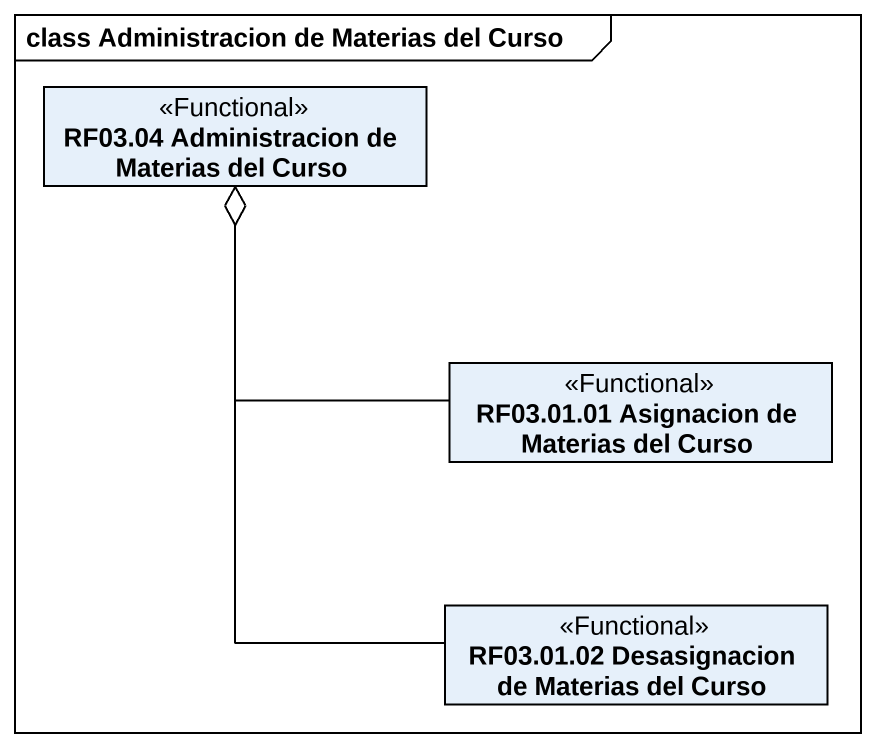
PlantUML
@startuml
mainframe class Administracion de Materias del Curso
hide circle
hide empty members
class "RF03.04 Administracion de Materias del Curso" as RF03_04_Administracion_de <<Functional>>
class "RF03.01.01 Asignacion de Materias del Curso" as RF03_01_01_Asignacion_de <<Functional>>
class "RF03.01.02 Desasignacion de Materias del Curso" as RF03_01_02_Desasignacion_de <<Functional>>
RF03_01_01_Asignacion_de -up-o RF03_04_Administracion_de
RF03_01_02_Desasignacion_de -up-o RF03_04_Administracion_de
@enduml
